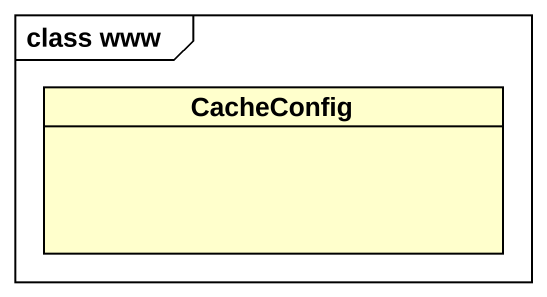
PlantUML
@startuml
mainframe class www
hide circle
hide empty members
class CacheConfig
@enduml
